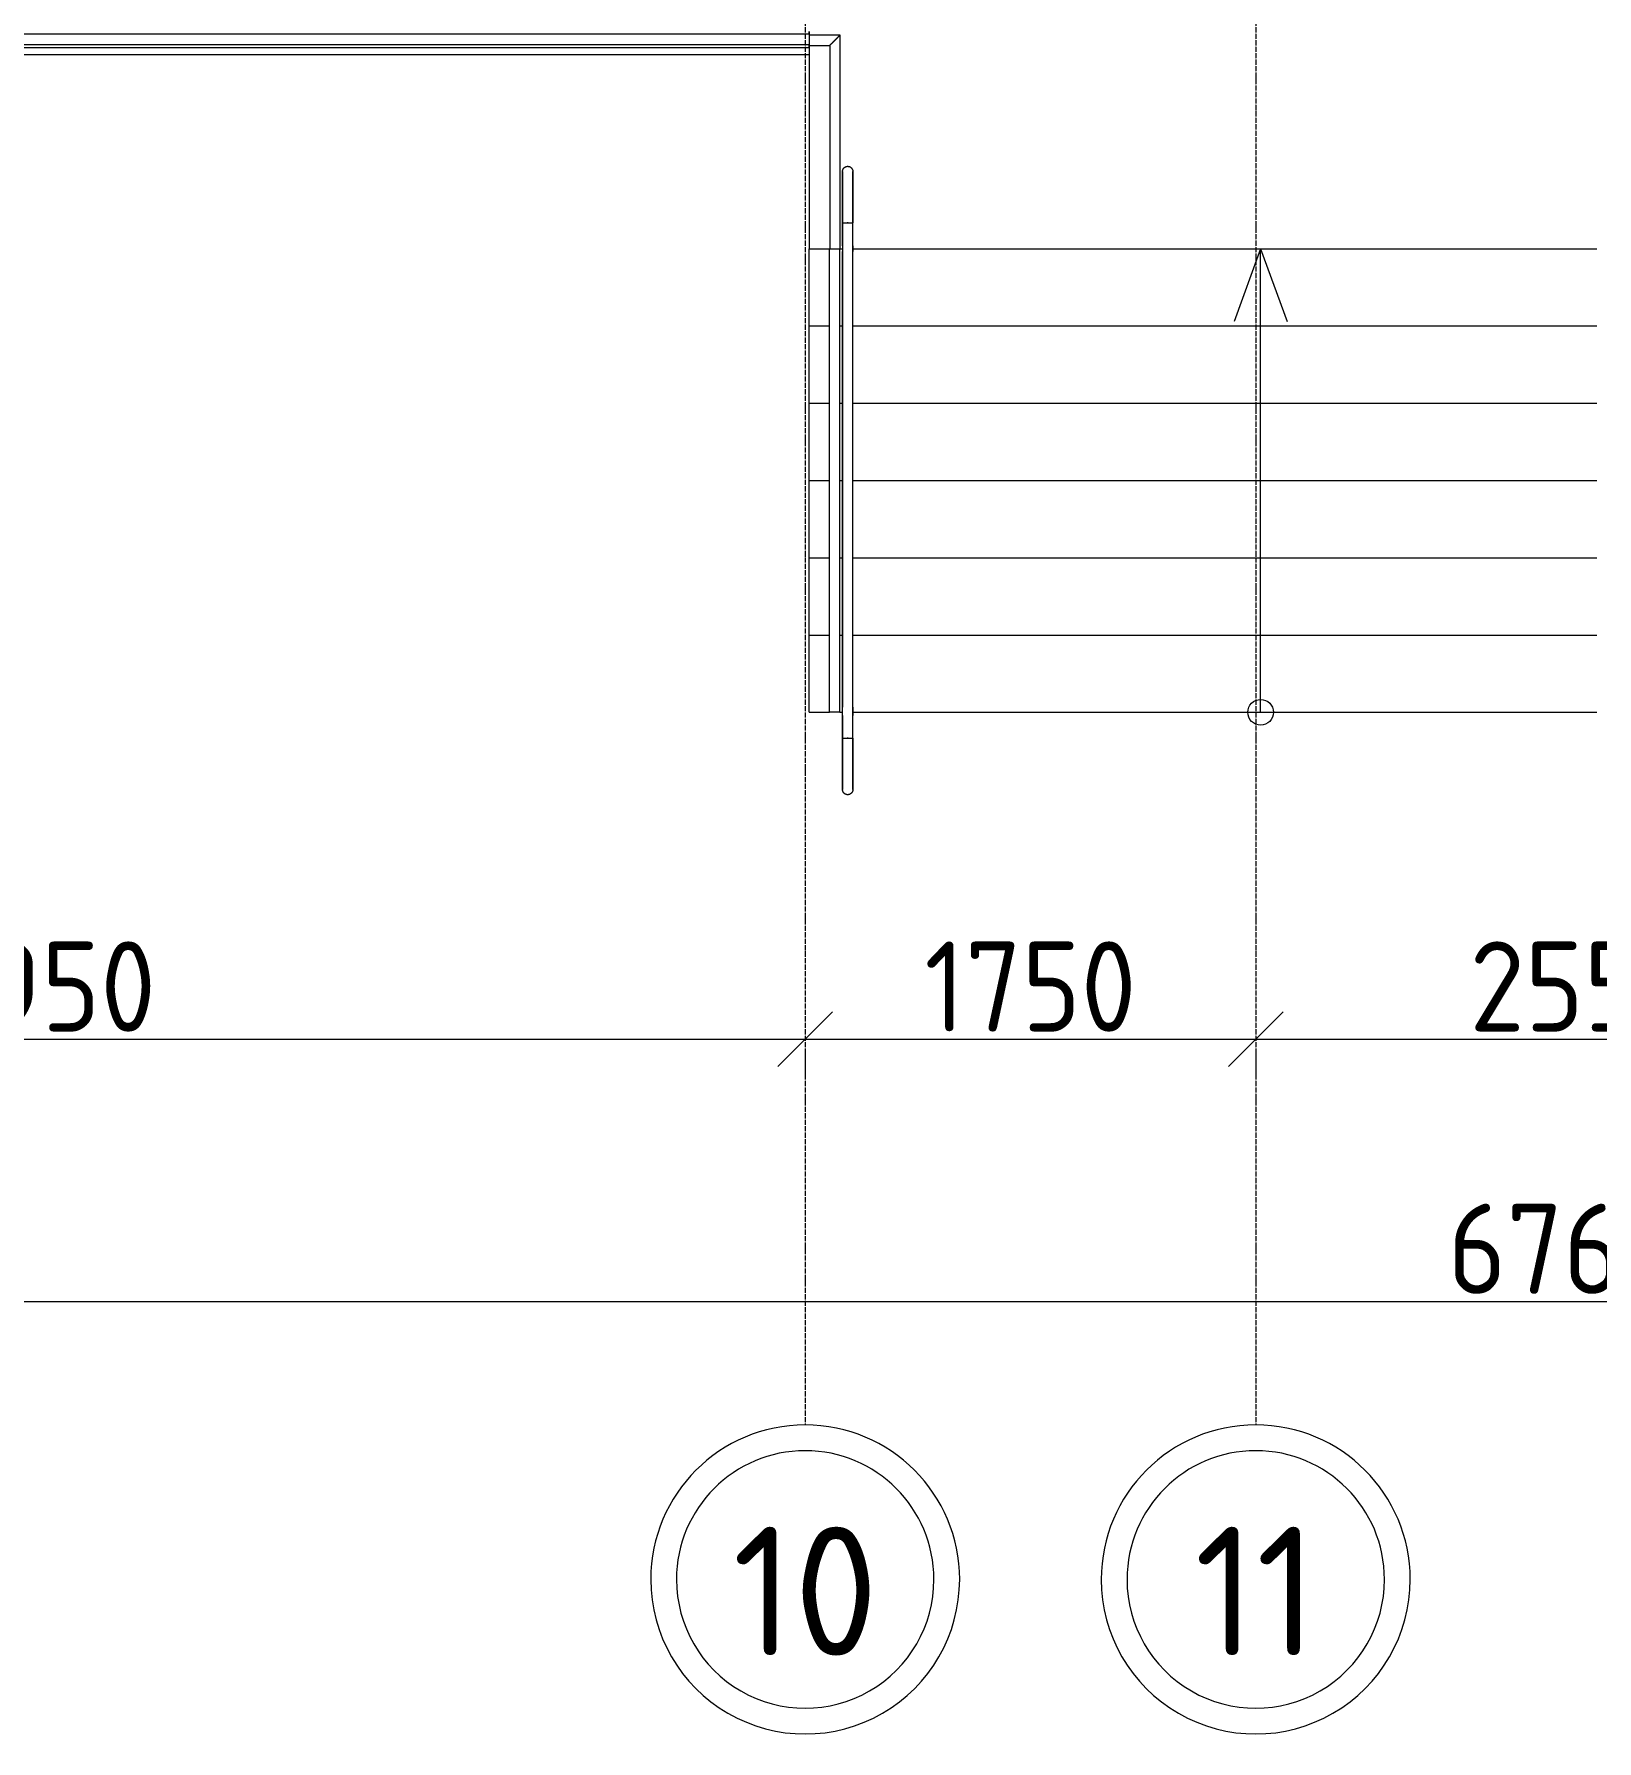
# Model space of a CAD drawing. Header units: millimetres. Extents: x -695119 to 412940, y -249585 to 622758.
# Drawn here: x -114761 to -108691, y 504638 to 511265 of the extents above; entities that cross this region are included whole.
import ezdxf

# ---------------------------------------------------------------- set-up
doc = ezdxf.new("R2010")
doc.units = ezdxf.units.MM
doc.linetypes.add('ADSK_Линия сетки', pattern=[25, 20, -2.5, 0, -2.5])
for name, color, linetype, lineweight in [('Балясины', 7, 'Continuous', 9), ('Лестницы', 8, 'Continuous', 9), ('Ограждение', 8, 'Continuous', 9), ('Оси', 252, 'Continuous', 9), ('Пандус', 7, 'Continuous', 18), ('Перекрытия', 7, 'Continuous', 18), ('Поручни', 8, 'Continuous', 9), ('Размеры', 7, 'Continuous', 9), ('Типовые аннотации', 8, 'Continuous', 18), ('Элементы узлов', 8, 'Continuous', 18)]:
    doc.layers.add(name, color=color, linetype=linetype, lineweight=lineweight)
doc.styles.add('GOST Common_1', font='', dxfattribs={"height": 250})
doc.styles.add('ISOCPEUR', font='isocpeur.ttf', dxfattribs={"width": 0.9, "height": 350})
doc.styles.get('GOST Common_1').set_extended_font_data('GOST type B')
doc.dimstyles.new('ADSK_Основной_3_5_мм', dxfattribs={"dimscale": 304.8, "dimtxt": 348.593412, "dimasz": 0.695866, "dimexe": 0.492126, "dimexo": 0.492126, "dimgap": 0.098425, "dimtad": 1, "dimdec": 0, "dimdsep": 46, "dimtxsty": 'ISOCPEUR', "dimblk1": 'OBLIQUE', "dimblk2": 'OBLIQUE', "dimsah": 1, "dimcen": 0.09, "dimdle": 0.492126, "dimazin": 0, "dimtfac": 1, "dimtdec": 4, "dimtix": 1, "dimtmove": 0, "dimatfit": 3, "dimfxl": 1, "dimtvp": 1, "dimtolj": 1, "dimtzin": 0, "dimlwd": 18, "dimlwe": 18, "dimarcsym": 2})

# ---------------------------------------------------------------- blocks, each defined once
blk = doc.blocks.new('Ограждение - Ограждение-590518-План 1 этажа смеж')
at = {"layer": 'Поручни'}
for p, q in [((-2491, -27968.3), (-2451, -27968.3)), ((-2491, -29768.3), (-2491, -27968.3)), ((-2451, -29768.3), (-2451, -27968.3)), ((-2451, -29768.3), (-2491, -29768.3))]:
    blk.add_line(p, q, dxfattribs=at)
blk = doc.blocks.new('Тип верхнего поручня - Верхний поручень_Внутренний_-590609-План 1 этажа смеж')
at = {"layer": 'Ограждение'}
for p, q in [((-2441, -27868.3), (-2441, -27956.4)), ((-2418.6, -27868.3), (-2423.3, -27868.3)), ((-2401, -27956.4), (-2401, -27868.3)), ((-2441, -27969.9), (-2441, -29748.7)), ((-2401, -29748.7), (-2401, -27969.9)), ((-2441, -29780.2), (-2441, -29868.3)), ((-2401, -29868.3), (-2401, -29780.2)), ((-2423.3, -29868.3), (-2418.6, -29868.3))]:
    blk.add_line(p, q, dxfattribs=at)
at = {"layer": 'Ограждение', "flags": 128}
for points in [[(-2441, -27956.4), (-2441, -27957.6), (-2441, -27958.8), (-2441, -27960), (-2441, -27961.2), (-2441, -27962.4), (-2441, -27963.5), (-2441, -27964.7), (-2441, -27965.8), (-2441, -27967), (-2441, -27968.1), (-2441, -27969.2), (-2441, -27969.9)], [(-2401, -27969.9), (-2401, -27968.8), (-2401, -27967.7), (-2401, -27966.6), (-2401, -27965.5), (-2401, -27964.3), (-2401, -27963.2), (-2401, -27962), (-2401, -27960.8), (-2401, -27959.6), (-2401, -27958.4), (-2401, -27957.2), (-2401, -27956.4)], [(-2441, -29780.2), (-2441, -29777.4), (-2441, -29774.6), (-2441, -29771.8), (-2441, -29769.1), (-2441, -29766.3), (-2441, -29763.6), (-2441, -29760.9), (-2441, -29758.2), (-2441, -29755.6), (-2441, -29753), (-2441, -29750.4), (-2441, -29748.7)], [(-2401, -29748.7), (-2401, -29751.2), (-2401, -29753.8), (-2401, -29756.4), (-2401, -29759), (-2401, -29761.7), (-2401, -29764.4), (-2401, -29767.2), (-2401, -29769.9), (-2401, -29772.7), (-2401, -29775.5), (-2401, -29778.3), (-2401, -29780.2)]]:
    blk.add_lwpolyline(points, dxfattribs=at)
blk = doc.blocks.new('Тип верхнего поручня - D40 шаг 400-977594-План 1 этажа смеж')
at = {"layer": 'Ограждение'}
for p, q in [((0, 2.3), (0, 0)), ((0, 0), (0, -2.3))]:
    blk.add_line(p, q, dxfattribs=at)
at = {"layer": 'Ограждение', "flags": 128}
for points in [[(0, 20), (8, 20), (16, 20), (23.9, 20), (31.9, 20), (39.7, 20), (47.5, 20), (55.3, 20), (62.9, 20), (70.5, 20), (77.9, 20), (85.2, 20), (92.4, 20), (99.4, 20), (106.2, 20), (112.9, 20), (119.4, 20), (125.8, 20), (131.9, 20), (137.8, 20), (143.5, 20), (148.9, 20), (154.1, 20), (159.1, 20), (163.8, 20), (168.3, 20), (172.5, 20), (176.4, 20), (180, 20), (183.4, 20), (186.4, 20), (189.2, 20), (191.6, 20), (193.7, 20), (195.6, 20), (197.1, 20), (198.3, 20), (199.2, 20), (199.7, 20), (200, 20), (200, 20)], [(200, 20), (199.8, 20), (199.4, 20), (198.6, 20), (197.4, 20), (196, 20), (194.3, 20), (192.2, 20), (189.8, 20), (187.2, 20), (184.2, 20), (181, 20), (177.4, 20), (173.6, 20), (169.5, 20), (165.1, 20), (160.4, 20), (155.5, 20), (150.4, 20), (145, 20), (139.3, 20), (133.5, 20), (127.4, 20), (121.2, 20), (114.7, 20), (108.1, 20), (101.2, 20), (94.3, 20), (87.1, 20), (79.9, 20), (72.5, 20), (65, 20), (57.3, 20), (49.6, 20), (41.8, 20), (34, 20), (26.1, 20), (18.1, 20), (10.2, 20), (2.2, 20), (0, 20)], [(200, 20), (200.8, 20), (201.6, 19.9), (202.4, 19.9), (203.2, 19.7), (204, 19.6), (204.8, 19.4), (205.5, 19.2), (206.3, 19), (207, 18.7), (207.8, 18.4), (208.5, 18.1), (209.2, 17.7), (209.9, 17.4), (210.6, 16.9), (211.3, 16.5), (211.9, 16), (212.6, 15.6), (213.2, 15), (213.8, 14.5), (214.3, 13.9), (214.9, 13.3), (215.4, 12.7), (215.9, 12.1), (216.4, 11.5), (216.8, 10.8), (217.2, 10.1), (217.6, 9.4), (218, 8.7), (218.3, 8), (218.6, 7.2), (218.9, 6.5), (219.2, 5.7), (219.4, 5), (219.6, 4.2), (219.7, 3.4), (219.8, 2.6), (219.9, 1.8), (220, 1), (220, 0.2), (220, 0)], [(220, 0), (220, -0.8), (219.9, -1.6), (219.9, -2.4), (219.7, -3.2), (219.6, -4), (219.4, -4.8), (219.2, -5.5), (219, -6.3), (218.7, -7), (218.4, -7.8), (218.1, -8.5), (217.7, -9.2), (217.4, -9.9), (216.9, -10.6), (216.5, -11.3), (216, -11.9), (215.6, -12.6), (215, -13.2), (214.5, -13.8), (213.9, -14.3), (213.3, -14.9), (212.7, -15.4), (212.1, -15.9), (211.5, -16.4), (210.8, -16.8), (210.1, -17.2), (209.4, -17.6), (208.7, -18), (208, -18.3), (207.2, -18.6), (206.5, -18.9), (205.7, -19.2), (205, -19.4), (204.2, -19.6), (203.4, -19.7), (202.6, -19.8), (201.8, -19.9), (201, -20), (200.2, -20), (200, -20)], [(0, -20), (8, -20), (16, -20), (23.9, -20), (31.9, -20), (39.7, -20), (47.5, -20), (55.3, -20), (62.9, -20), (70.5, -20), (77.9, -20), (85.2, -20), (92.4, -20), (99.4, -20), (106.2, -20), (112.9, -20), (119.4, -20), (125.8, -20), (131.9, -20), (137.8, -20), (143.5, -20), (148.9, -20), (154.1, -20), (159.1, -20), (163.8, -20), (168.3, -20), (172.5, -20), (176.4, -20), (180, -20), (183.4, -20), (186.4, -20), (189.2, -20), (191.6, -20), (193.7, -20), (195.6, -20), (197.1, -20), (198.3, -20), (199.2, -20), (199.7, -20), (200, -20), (200, -20)], [(200, -20), (199.8, -20), (199.4, -20), (198.6, -20), (197.4, -20), (196, -20), (194.3, -20), (192.2, -20), (189.8, -20), (187.2, -20), (184.2, -20), (181, -20), (177.4, -20), (173.6, -20), (169.5, -20), (165.1, -20), (160.4, -20), (155.5, -20), (150.4, -20), (145, -20), (139.3, -20), (133.5, -20), (127.4, -20), (121.2, -20), (114.7, -20), (108.1, -20), (101.2, -20), (94.3, -20), (87.1, -20), (79.9, -20), (72.5, -20), (65, -20), (57.3, -20), (49.6, -20), (41.8, -20), (34, -20), (26.1, -20), (18.1, -20), (10.2, -20), (2.2, -20), (0, -20)]]:
    blk.add_lwpolyline(points, dxfattribs=at)
blk = doc.blocks.new('Тип верхнего поручня - Верхний поручень_Внутренний_-V8-План 1 этажа смеж')
at = {"layer": 'Ограждение'}
for p, q in [((-2441, -27868.3), (-2401, -27868.3)), ((-2441, -27956.4), (-2441, -27868.3)), ((-2401, -27956.4), (-2401, -27868.3)), ((-2441, -27956.4), (-2441, -27978.9)), ((-2401, -27956.4), (-2401, -27978.9)), ((-2441, -29757.7), (-2441, -27978.9)), ((-2401, -29757.7), (-2401, -27978.9)), ((-2441, -29780.2), (-2441, -29757.7)), ((-2441, -29868.3), (-2441, -29780.2)), ((-2401, -29780.2), (-2401, -29757.7)), ((-2401, -29868.3), (-2401, -29780.2)), ((-2441, -29868.3), (-2401, -29868.3))]:
    blk.add_line(p, q, dxfattribs=at)
blk = doc.blocks.new('Тип перил - Перила_Внутренний_-590620-План 1 этажа смеж')
at = {"layer": 'Ограждение', "flags": 128}
for points in [[(-2441, -27956.4), (-2441, -27957.6), (-2441, -27958.8), (-2441, -27960), (-2441, -27961.2), (-2441, -27962.4), (-2441, -27963.5)], [(-2441, -27965.8), (-2441, -27967), (-2441, -27968.1), (-2441, -27969.2), (-2441, -27969.9)], [(-2401, -27963.2), (-2401, -27962), (-2401, -27960.8), (-2401, -27959.6), (-2401, -27958.4), (-2401, -27957.2), (-2401, -27956.4)], [(-2401, -27969.9), (-2401, -27968.8), (-2401, -27967.7), (-2401, -27966.6), (-2401, -27965.5)]]:
    blk.add_lwpolyline(points, dxfattribs=at)
blk = doc.blocks.new('Тип перил - Перила_Внутренний_-V9-План 1 этажа смеж')
at = {"layer": 'Ограждение'}
for p, q in [((-2441, -27956.4), (-2441, -27970)), ((-2401, -27956.4), (-2401, -27970))]:
    blk.add_line(p, q, dxfattribs=at)
blk = doc.blocks.new('Ограждение - Ограждение-2899286-План 1 этажа смеж')
at = {"layer": 'Поручни'}
for p, q in [((-2450.6, -27138.7), (-2571, -27138.7)), ((-2571, -27156.8), (-2571, -27178.7)), ((-2450.6, -27968.3), (-2450.6, -27138.7)), ((-2571, -27178.7), (-2490.6, -27178.7)), ((-2490.6, -27178.7), (-2490.6, -27968.3)), ((-2472.9, -27968.3), (-2468.2, -27968.3)), ((-2451.3, -27968.3), (-2450.6, -27968.3))]:
    blk.add_line(p, q, dxfattribs=at)
blk.add_open_spline([(-2490.6, -27178.7), (-2490.6, -27178.7), (-2490.2, -27178.4), (-2489.1, -27177.2), (-2487.9, -27176.1), (-2486.7, -27174.9), (-2485.6, -27173.7), (-2484.4, -27172.6), (-2482.8, -27170.9), (-2481, -27169.1), (-2479.4, -27167.6), (-2478.2, -27166.4), (-2477, -27165.1), (-2475.8, -27163.9), (-2474.5, -27162.6), (-2473.2, -27161.3), (-2471.9, -27160), (-2470.6, -27158.7), (-2469.3, -27157.4), (-2468, -27156.1), (-2466.7, -27154.8), (-2465.4, -27153.5), (-2464.2, -27152.3), (-2462.9, -27151), (-2461.7, -27149.8), (-2460.6, -27148.7), (-2459.5, -27147.6), (-2458, -27146.2), (-2456.7, -27144.8), (-2455.5, -27143.7), (-2454.4, -27142.5), (-2453.2, -27141.3), (-2452.1, -27140.2), (-2450.9, -27139), (-2450.6, -27138.7), (-2450.6, -27138.7)], degree=3, knots=[0, 0, 0, 0, 0.083333, 0.125, 0.166667, 0.208333, 0.229167, 0.25, 0.291667, 0.333333, 0.354167, 0.375, 0.395833, 0.416667, 0.4375, 0.458333, 0.479167, 0.5, 0.520833, 0.541667, 0.5625, 0.583333, 0.604167, 0.625, 0.645833, 0.666667, 0.6875, 0.708333, 0.75, 0.770833, 0.791667, 0.833333, 0.875, 0.916667, 1, 1, 1, 1], dxfattribs=at)
blk = doc.blocks.new('Ограждение - Ограждение-3728732-План 1 этажа смеж')
at = {"layer": 'Поручни'}
for p, q in [((-2571, -27135), (-8571, -27135)), ((-8571, -27175), (-2571, -27175))]:
    blk.add_line(p, q, dxfattribs=at)
at = {"layer": 'Поручни', "flags": 128}
blk.add_lwpolyline([(-2571, -27135), (-2571, -27135.7), (-2571, -27137.7), (-2571, -27140.9), (-2571, -27145), (-2571, -27149.8), (-2571, -27155), (-2571, -27156.9)], dxfattribs=at)
blk = doc.blocks.new('ADSK_Стрелка1 - С кружком-1038480-План 1 этажа смеж')
at = {"layer": 'Элементы узлов'}
blk.add_line((0, 0), (1800, 0), dxfattribs=at)
blk = doc.blocks.new('Ось сетки - Круг_Ø12 мм 2-461932-План 1 этажа смеж')
at = {"layer": 'Оси', "lineweight": 20}
for radius, start, end in [(6, 360, 180), (5, 360, 180), (6, 180, 360), (5, 180, 360)]:
    blk.add_arc((0, 0), radius, start, end, dxfattribs=at)
blk = doc.blocks.new('_Oblique')
at = {"color": 0, "linetype": 'ByBlock', "lineweight": -2}
blk.add_line((-0.5, -0.5), (0.5, 0.5), dxfattribs=at)
blk = doc.blocks.new('*D506')
at = {"layer": 'Defpoints', "color": 0, "transparency": 16777216}
for p in [(-142515.5, 506443.5), (-74915.5, 506443.5), (-74915.5, 506343.5)]:
    blk.add_point(p, dxfattribs=at)
at = {"layer": 'Размеры', "color": 0, "lineweight": 18, "transparency": 16777216}
for p, q in [((-142665.5, 506343.5), (-74765.5, 506343.5)), ((-142515.5, 506293.5), (-142515.5, 506193.5)), ((-74915.5, 506293.5), (-74915.5, 506193.5))]:
    blk.add_line(p, q, dxfattribs=at)
at = {"layer": 'Размеры', "color": 0, "lineweight": 18, "transparency": 16777216, "xscale": 212.1, "yscale": 212.1, "zscale": 212.1, "rotation": 180}
blk.add_blockref('_Oblique', (-142515.5, 506343.5), dxfattribs=at)
at = {"layer": 'Размеры', "color": 0, "lineweight": 18, "transparency": 16777216, "xscale": 212.1, "yscale": 212.1, "zscale": 212.1}
blk.add_blockref('_Oblique', (-74915.5, 506343.5), dxfattribs=at)
at = {"layer": 'Размеры', "color": 0, "lineweight": 20, "transparency": 16777216, "insert": (-108715.5, 506548.5), "char_height": 350, "width": 1324.476, "attachment_point": 5, "style": 'ISOCPEUR'}
blk.add_mtext('\\A1;67600', dxfattribs=at)
blk = doc.blocks.new('*D513')
at = {"layer": 'Defpoints', "color": 0, "transparency": 16777216}
for p in [(-117715.5, 507461.7), (-111765.5, 507461.7), (-111765.5, 507361.7)]:
    blk.add_point(p, dxfattribs=at)
at = {"layer": 'Размеры', "color": 0, "lineweight": 18, "transparency": 16777216}
for p, q in [((-117865.5, 507361.7), (-111615.5, 507361.7)), ((-117715.5, 507311.7), (-117715.5, 507211.7)), ((-111765.5, 507311.7), (-111765.5, 507211.7))]:
    blk.add_line(p, q, dxfattribs=at)
at = {"layer": 'Размеры', "color": 0, "lineweight": 18, "transparency": 16777216, "xscale": 212.1, "yscale": 212.1, "zscale": 212.1, "rotation": 180}
blk.add_blockref('_Oblique', (-117715.5, 507361.7), dxfattribs=at)
at = {"layer": 'Размеры', "color": 0, "lineweight": 18, "transparency": 16777216, "xscale": 212.1, "yscale": 212.1, "zscale": 212.1}
blk.add_blockref('_Oblique', (-111765.5, 507361.7), dxfattribs=at)
at = {"layer": 'Размеры', "color": 0, "lineweight": 20, "transparency": 16777216, "insert": (-114740.5, 507566.7), "char_height": 350, "width": 1059.58, "attachment_point": 5, "style": 'ISOCPEUR'}
blk.add_mtext('\\A1;5950', dxfattribs=at)
blk = doc.blocks.new('*D514')
at = {"layer": 'Defpoints', "color": 0, "transparency": 16777216}
for p in [(-111765.5, 507461.7), (-110015.5, 507461.7), (-110015.5, 507361.7)]:
    blk.add_point(p, dxfattribs=at)
at = {"layer": 'Размеры', "color": 0, "lineweight": 18, "transparency": 16777216}
for p, q in [((-111915.5, 507361.7), (-109865.5, 507361.7)), ((-111765.5, 507311.7), (-111765.5, 507211.7)), ((-110015.5, 507311.7), (-110015.5, 507211.7))]:
    blk.add_line(p, q, dxfattribs=at)
at = {"layer": 'Размеры', "color": 0, "lineweight": 18, "transparency": 16777216, "xscale": 212.1, "yscale": 212.1, "zscale": 212.1, "rotation": 180}
blk.add_blockref('_Oblique', (-111765.5, 507361.7), dxfattribs=at)
at = {"layer": 'Размеры', "color": 0, "lineweight": 18, "transparency": 16777216, "xscale": 212.1, "yscale": 212.1, "zscale": 212.1}
blk.add_blockref('_Oblique', (-110015.5, 507361.7), dxfattribs=at)
at = {"layer": 'Размеры', "color": 0, "lineweight": 20, "transparency": 16777216, "insert": (-110890.5, 507566.7), "char_height": 350, "width": 980.828, "attachment_point": 5, "style": 'ISOCPEUR'}
blk.add_mtext('\\A1;1750', dxfattribs=at)
blk = doc.blocks.new('*D515')
at = {"layer": 'Defpoints', "color": 0, "transparency": 16777216}
for p in [(-110015.5, 507461.7), (-107465.5, 507461.7), (-107465.5, 507361.7)]:
    blk.add_point(p, dxfattribs=at)
at = {"layer": 'Размеры', "color": 0, "lineweight": 18, "transparency": 16777216}
for p, q in [((-110165.5, 507361.7), (-107315.5, 507361.7)), ((-110015.5, 507311.7), (-110015.5, 507211.7)), ((-107465.5, 507311.7), (-107465.5, 507211.7))]:
    blk.add_line(p, q, dxfattribs=at)
at = {"layer": 'Размеры', "color": 0, "lineweight": 18, "transparency": 16777216, "xscale": 212.1, "yscale": 212.1, "zscale": 212.1, "rotation": 180}
blk.add_blockref('_Oblique', (-110015.5, 507361.7), dxfattribs=at)
at = {"layer": 'Размеры', "color": 0, "lineweight": 18, "transparency": 16777216, "xscale": 212.1, "yscale": 212.1, "zscale": 212.1}
blk.add_blockref('_Oblique', (-107465.5, 507361.7), dxfattribs=at)
at = {"layer": 'Размеры', "color": 0, "lineweight": 20, "transparency": 16777216, "insert": (-108740.5, 507566.7), "char_height": 350, "width": 1059.58, "attachment_point": 5, "style": 'ISOCPEUR'}
blk.add_mtext('\\A1;2550', dxfattribs=at)

msp = doc.modelspace()

# ---------------------------------------------------------------- linework, layer by layer
at = {"layer": 'Лестницы'}
for p, q in [((-111750.535, 511275.45), (-111750.535, 511264.769)), ((-111750.535, 511221.088), (-111750.535, 510431.477)), ((-111750.535, 510431.477), (-111670.535, 510431.477)), ((-111750.535, 510131.477), (-111750.535, 510431.477)), ((-111750.535, 510431.477), (-111670.535, 510431.477)), ((-111630.137, 510431.477), (-111620.156, 510431.477)), ((-111630.137, 510431.477), (-111620.156, 510431.477)), ((-111580.915, 510431.477), (-108690.535, 510431.477)), ((-111580.915, 510431.477), (-108690.535, 510431.477)), ((-111750.535, 509831.477), (-111750.535, 510131.477)), ((-111750.535, 510131.477), (-111670.535, 510131.477)), ((-111750.535, 510131.477), (-111670.535, 510131.477)), ((-111630.535, 510131.477), (-111620.535, 510131.477)), ((-111630.535, 510131.477), (-111620.535, 510131.477)), ((-111580.535, 510131.477), (-108690.535, 510131.477)), ((-111580.535, 510131.477), (-108690.535, 510131.477)), ((-111750.535, 509531.477), (-111750.535, 509831.477)), ((-111750.535, 509831.477), (-111670.535, 509831.477)), ((-111750.535, 509831.477), (-111670.535, 509831.477)), ((-111630.535, 509831.477), (-111620.535, 509831.477)), ((-111630.535, 509831.477), (-111620.535, 509831.477)), ((-111580.535, 509831.477), (-108690.535, 509831.477)), ((-111580.535, 509831.477), (-108690.535, 509831.477)), ((-111750.535, 509231.477), (-111750.535, 509531.477)), ((-111750.535, 509531.477), (-111670.535, 509531.477)), ((-111750.535, 509531.477), (-111670.535, 509531.477)), ((-111630.535, 509531.477), (-111620.535, 509531.477)), ((-111630.535, 509531.477), (-111620.535, 509531.477)), ((-111580.535, 509531.477), (-108690.535, 509531.477)), ((-111580.535, 509531.477), (-108690.535, 509531.477)), ((-111750.535, 508931.477), (-111750.535, 509231.477)), ((-111750.535, 509231.477), (-111670.535, 509231.477)), ((-111750.535, 509231.477), (-111670.535, 509231.477)), ((-111630.535, 509231.477), (-111620.535, 509231.477)), ((-111630.535, 509231.477), (-111620.535, 509231.477)), ((-111580.535, 509231.477), (-108690.535, 509231.477)), ((-111580.535, 509231.477), (-108690.535, 509231.477)), ((-111750.535, 508631.477), (-111750.535, 508931.477)), ((-111750.535, 508931.477), (-111670.535, 508931.477)), ((-111750.535, 508931.477), (-111670.535, 508931.477)), ((-111630.535, 508931.477), (-111620.535, 508931.477)), ((-111630.535, 508931.477), (-111620.535, 508931.477)), ((-111580.535, 508931.477), (-108690.535, 508931.477)), ((-111580.535, 508931.477), (-108690.535, 508931.477)), ((-111750.535, 508631.477), (-111670.535, 508631.477)), ((-111750.535, 508631.477), (-111670.535, 508631.477)), ((-111630.535, 508631.477), (-111620.535, 508631.477)), ((-111630.535, 508631.477), (-111620.535, 508631.477)), ((-111580.535, 508631.477), (-108690.535, 508631.477)), ((-111580.535, 508631.477), (-108690.535, 508631.477))]:
    msp.add_line(p, q, dxfattribs=at)
at = {"layer": 'Оси', "linetype": 'ADSK_Линия сетки'}
for p, q in [((-111765.535, 572133.794), (-111765.535, 505864.372)), ((-110015.535, 572133.794), (-110015.535, 505864.372))]:
    msp.add_line(p, q, dxfattribs=at)
at = {"layer": 'Пандус'}
for p, q in [((-111750.535, 511264.769), (-111750.535, 511275.45)), ((-117750.535, 511212.717), (-111750.535, 511212.717)), ((-111750.535, 511212.717), (-111750.535, 511221.088))]:
    msp.add_line(p, q, dxfattribs=at)
at = {"layer": 'Перекрытия', "color": 49, "true_color": 0x464646}
for p, q in [((-111750.535, 511275.45), (-111750.535, 511264.769)), ((-111750.535, 511184.769), (-132250.535, 511184.769)), ((-111750.535, 511221.088), (-111750.535, 511184.769))]:
    msp.add_line(p, q, dxfattribs=at)
at = {"layer": 'Типовые аннотации', "lineweight": 20}
for q in [(-110099.167, 510149.569), (-109893.955, 510149.569)]:
    msp.add_line((-109996.561, 510431.477), q, dxfattribs=at)
msp.add_circle((-109996.561, 508631.477), 50, dxfattribs=at)

# ---------------------------------------------------------------- block references
at = {"layer": 'Балясины'}
for name in ['Ограждение - Ограждение-3728732-План 1 этажа смеж', 'Ограждение - Ограждение-2899286-План 1 этажа смеж', 'Ограждение - Ограждение-590518-План 1 этажа смеж']:
    msp.add_blockref(name, (-109179.558, 538399.789), dxfattribs=at)
at = {"layer": 'Ограждение'}
for p, rotation in [((-111600.535, 510531.477), 89.99999999999984), ((-111600.535, 508531.477), 269.9999999999998)]:
    msp.add_blockref('Тип верхнего поручня - D40 шаг 400-977594-План 1 этажа смеж', p, dxfattribs=dict(at, rotation=rotation))
for name in ['Тип верхнего поручня - Верхний поручень_Внутренний_-590609-План 1 этажа смеж', 'Тип верхнего поручня - Верхний поручень_Внутренний_-V8-План 1 этажа смеж', 'Тип перил - Перила_Внутренний_-590620-План 1 этажа смеж', 'Тип перил - Перила_Внутренний_-V9-План 1 этажа смеж']:
    msp.add_blockref(name, (-109179.558, 538399.789), dxfattribs=at)
at = {"layer": 'Оси', "lineweight": 20, "xscale": 99.99999999999993, "yscale": 99.99999999999993, "zscale": 99.99999999999993, "rotation": 180}
for p in [(-111765.535, 505264.372), (-110015.535, 505264.372)]:
    msp.add_blockref('Ось сетки - Круг_Ø12 мм 2-461932-План 1 этажа смеж', p, dxfattribs=at)
at = {"layer": 'Элементы узлов', "rotation": 89.9999999999999}
msp.add_blockref('ADSK_Стрелка1 - С кружком-1038480-План 1 этажа смеж', (-109996.561, 508631.477), dxfattribs=at)

# ---------------------------------------------------------------- texts
at = {"layer": 'Оси', "char_height": 500, "attachment_point": 1, "style": 'GOST Common_1'}
for s, insert, width in [('10', (-112047.755, 505468.985), 671.01244), ('11', (-110253.205, 505468.985), 562.78462)]:
    msp.add_mtext(s, dxfattribs=dict(at, insert=insert, width=width))

# ---------------------------------------------------------------- dimensions: what is measured, and where the dimension line sits
at = {"layer": 'Размеры', "lineweight": 20}
for base, p1, p2, override, picture, middle in [((-111765.535, 507361.716), (-117715.535, 507461.701), (-111765.535, 507461.701), {"dimpost": '<>', "dimfxl": 5950}, '*D513', (-114740.535, 507566.716)), ((-110015.535, 507361.716), (-111765.535, 507461.701), (-110015.535, 507461.701), {"dimpost": '<>', "dimfxl": 1750}, '*D514', (-110890.535, 507566.716)), ((-107465.535, 507361.716), (-110015.535, 507461.701), (-107465.535, 507461.701), {"dimpost": '<>', "dimfxl": 2550}, '*D515', (-108740.535, 507566.716)), ((-74915.535, 506343.474), (-142515.535, 506443.459), (-74915.535, 506443.459), {"dimpost": '<>', "dimfxl": 67600}, '*D506', (-108715.535, 506548.474))]:
    dim = msp.add_linear_dim(base=base, p1=p1, p2=p2, dimstyle='ADSK_Основной_3_5_мм', override=override, dxfattribs=at)
    dim.commit()
    dim.dimension.update_dxf_attribs({"geometry": picture, "text_midpoint": middle})

doc.saveas('drawing.dxf')
